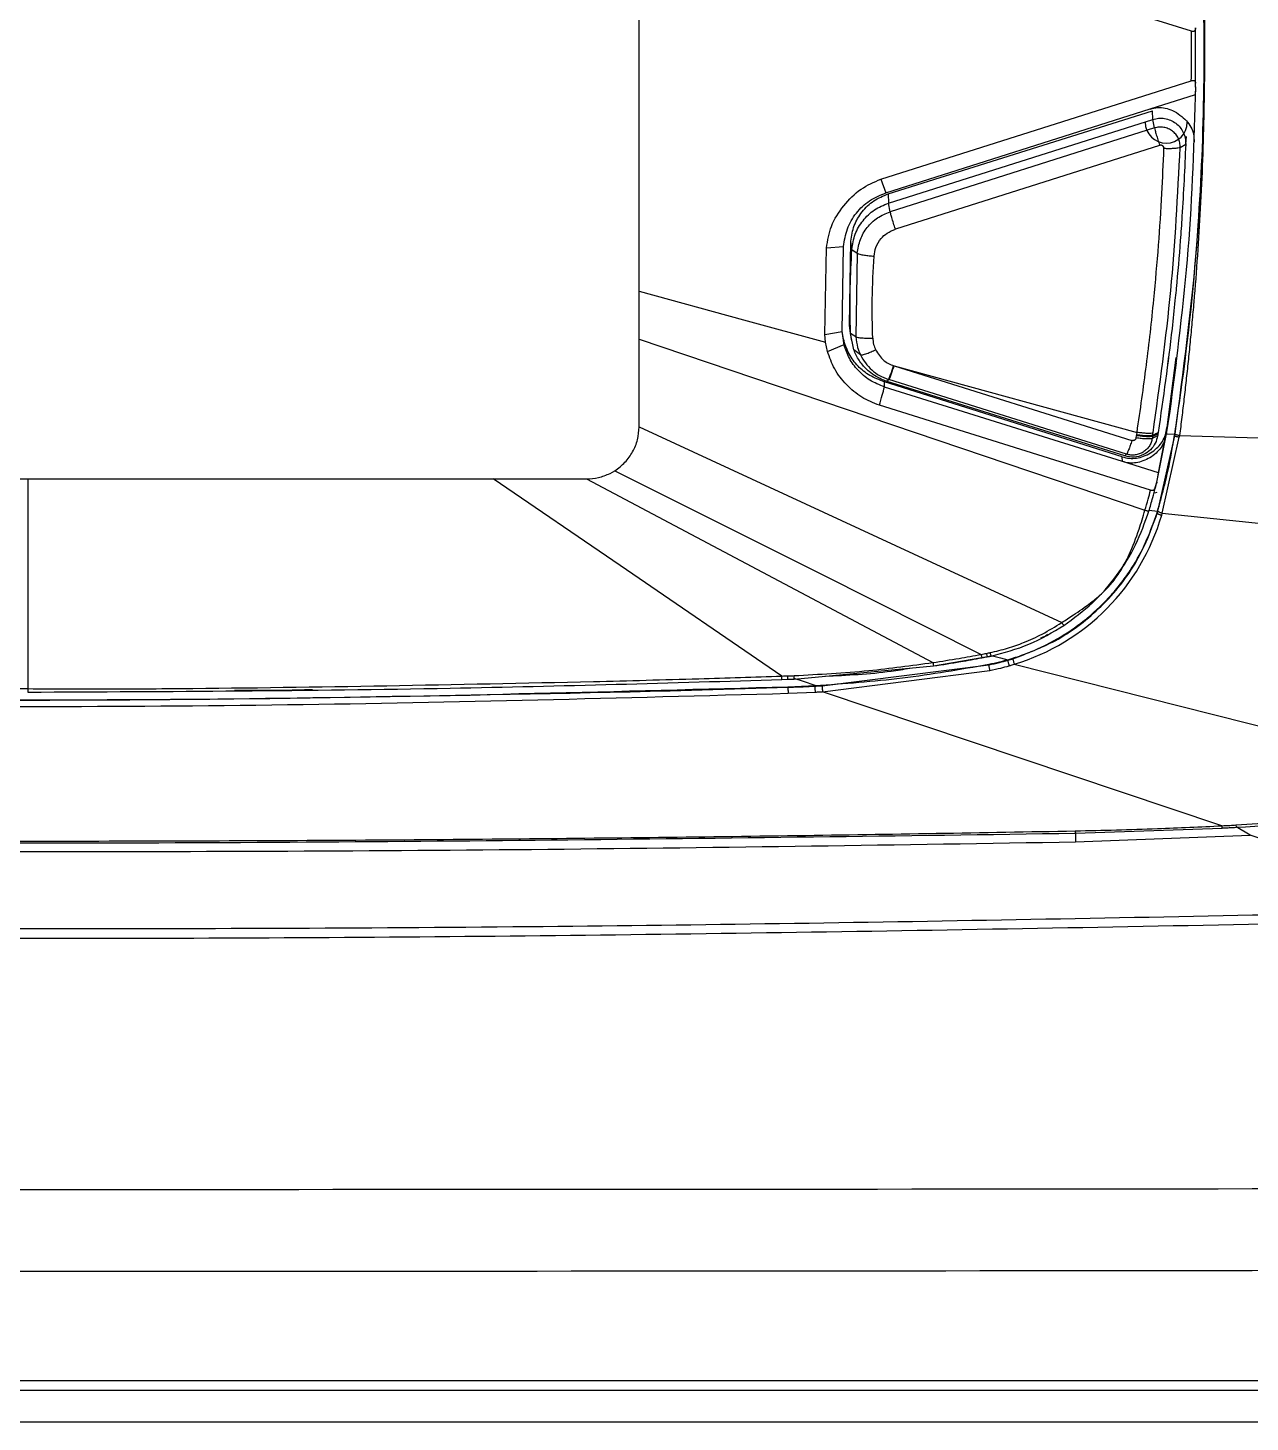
# Model space of a CAD drawing. Extents: x 409 to 498, y 628 to 778.
# Drawn here: x 453.391 to 456.29, y 644.981 to 648.287 of the extents above; entities that cross this region are included whole.
import ezdxf

# ---------------------------------------------------------------- set-up
doc = ezdxf.new("R2010")
doc.units = 0
doc.header["$MEASUREMENT"] = 0
doc.layers.add('1', color=4, linetype='Continuous')
doc.layers.add('GEOMETRY', color=4, linetype='Continuous', lineweight=25)

# ---------------------------------------------------------------- blocks, each defined once
blk = doc.blocks.new('2026_PULSE')
at = {"layer": 'GEOMETRY'}
for p, q in [((46.2638, 2.7022), (46.2638, 3.8255)), ((47.5734, 3.3183), (46.9122, 3.5256)), ((46.8369, 2.9676), (47.5733, 3.201)), ((47.5829, 3.1681), (47.5838, 3.1862)), ((47.5833, 3.1862), (47.583, 3.1956)), ((47.4757, 3.1341), (47.5829, 3.1681)), ((46.8488, 2.9352), (47.4757, 3.1341)), ((46.8544, 2.9328), (47.4811, 3.1299)), ((46.8551, 2.9108), (47.4818, 3.1095)), ((47.4818, 3.1095), (47.4811, 3.1299)), ((47.4857, 3.0891), (47.4818, 3.1095)), ((47.4857, 3.0891), (46.859, 2.8904)), ((47.498, 3.0478), (46.8714, 2.8492)), ((47.5468, 3.0431), (47.5599, 3.0509)), ((47.5599, 3.0509), (47.5622, 3.0689)), ((46.8369, 2.9676), (46.8488, 2.9353)), ((46.8544, 2.9328), (46.8551, 2.9108)), ((46.859, 2.8904), (46.8551, 2.9108)), ((46.7625, 2.6213), (46.7658, 2.8209)), ((46.7683, 2.8009), (46.7658, 2.8209)), ((46.7044, 2.5995), (46.7078, 2.8048)), ((46.7078, 2.8048), (46.7483, 2.8079)), ((46.745, 2.6067), (46.7483, 2.8079)), ((46.7683, 2.8009), (46.7811, 2.792)), ((46.7811, 2.792), (46.7779, 2.594)), ((46.2638, 2.588), (46.2638, 2.7022)), ((46.765, 2.6017), (46.7625, 2.6213)), ((46.2638, 2.3806), (46.2638, 2.588)), ((46.2638, 2.588), (47.4634, 2.1826)), ((46.7044, 2.5995), (46.745, 2.6067)), ((46.7059, 2.5813), (46.7044, 2.5995)), ((46.7104, 2.5592), (46.7059, 2.5813)), ((46.7496, 2.5753), (46.745, 2.6067)), ((46.745, 2.6067), (46.745, 2.6067)), ((46.748, 2.5886), (46.7454, 2.6061)), ((46.7639, 2.6062), (46.7664, 2.5865)), ((46.7779, 2.594), (46.765, 2.6017)), ((46.7726, 2.5632), (46.765, 2.6017)), ((46.7103, 2.5592), (46.7496, 2.5753)), ((46.7886, 2.5509), (46.7726, 2.5632)), ((47.5175, 2.5292), (47.5198, 2.5471)), ((46.8673, 2.525), (46.8682, 2.5247)), ((46.8683, 2.5247), (47.4445, 2.3672)), ((46.8683, 2.5247), (47.4322, 2.3479)), ((47.5364, 2.545), (47.5155, 2.3785)), ((46.8455, 2.4748), (46.8456, 2.487)), ((47.4093, 2.3093), (46.8456, 2.487)), ((46.8519, 2.4881), (46.8559, 2.4923)), ((47.4159, 2.3114), (46.8519, 2.4881)), ((47.4199, 2.3155), (46.8559, 2.4923)), ((47.4099, 2.298), (46.8455, 2.4748)), ((47.4766, 2.23), (46.8337, 2.4314)), ((47.5147, 2.3636), (47.5228, 2.4175)), ((46.2638, 2.3806), (47.2658, 1.9161)), ((47.4425, 2.3542), (47.4433, 2.3594)), ((47.4433, 2.3594), (47.4437, 2.3621)), ((47.4437, 2.3622), (47.4445, 2.3672)), ((47.4934, 2.3589), (47.4804, 2.3526)), ((47.4812, 2.3577), (47.4804, 2.3526)), ((47.4812, 2.3577), (47.4942, 2.3636)), ((47.4817, 2.3607), (47.4812, 2.3578)), ((47.4918, 2.2489), (47.5147, 2.3636)), ((47.494, 2.1803), (47.534, 2.3592)), ((47.4945, 2.3659), (47.4942, 2.3636)), ((47.4947, 2.3672), (47.4945, 2.3659)), ((47.4957, 2.2711), (47.5132, 2.3614)), ((47.5045, 2.176), (47.5448, 2.3562)), ((47.5155, 2.3785), (47.5139, 2.3662)), ((47.5147, 2.3737), (47.5155, 2.3785)), ((47.5147, 2.3636), (47.5341, 2.363)), ((47.5337, 2.3606), (47.534, 2.3593)), ((47.5453, 2.3597), (47.7888, 2.3525)), ((47.4159, 2.3114), (47.4199, 2.3155)), ((47.4099, 2.298), (47.4093, 2.3093)), ((47.4957, 2.2711), (47.4099, 2.298)), ((43.71, 2.2568), (44.8138, 2.2568)), ((44.8138, 2.2568), (45.9176, 2.2568)), ((44.8138, 2.2568), (44.8138, 1.7595)), ((45.9176, 2.2568), (46.1388, 2.2568)), ((46.1388, 2.2568), (46.9604, 1.8214)), ((46.1945, 2.2698), (46.2062, 2.2764)), ((47.4862, 2.2307), (47.4912, 2.249)), ((47.4883, 2.2375), (47.4915, 2.249)), ((47.4913, 2.2246), (47.4858, 2.2231)), ((47.4862, 2.2292), (47.4865, 2.2306)), ((47.4731, 2.1824), (47.4933, 2.1803)), ((47.4922, 2.1767), (47.4933, 2.1804)), ((47.4922, 2.1767), (47.4925, 2.1753)), ((47.5045, 2.176), (48.2018, 2.102)), ((46.9617, 1.8137), (47.0765, 1.8331)), ((47.0765, 1.8331), (47.0891, 1.8355)), ((47.0891, 1.8355), (47.098, 1.8373)), ((47.1378, 1.8281), (47.1379, 1.8267)), ((46.6316, 1.7823), (46.9619, 1.8133)), ((46.6978, 1.7665), (47.0933, 1.8161)), ((46.6985, 1.7523), (47.0956, 1.8028)), ((47.0933, 1.8161), (47.0932, 1.8175)), ((47.1534, 1.8173), (48.3979, 1.504)), ((46.3372, 1.7542), (46.6164, 1.7628)), ((46.6023, 1.7816), (46.6158, 1.7821)), ((46.6024, 1.7812), (46.6158, 1.7817)), ((46.6158, 1.7829), (46.6158, 1.7817)), ((46.6158, 1.7821), (46.6315, 1.7827)), ((46.6158, 1.7817), (46.6316, 1.7823)), ((46.6164, 1.764), (46.6811, 1.7669)), ((46.6164, 1.7641), (46.6164, 1.7628)), ((46.6811, 1.7656), (46.6811, 1.7669)), ((46.6169, 1.7485), (46.6818, 1.7513)), ((47.6459, 1.4344), (46.6985, 1.7523)), ((47.2982, 1.4167), (47.6464, 1.4289)), ((47.6463, 1.4292), (47.6795, 1.431)), ((47.7127, 1.412), (47.6796, 1.432)), ((47.2982, 1.418), (47.2986, 1.3962)), ((47.2986, 1.3962), (47.7127, 1.412)), ((48.2444, 1.2336), (47.7127, 1.412)), ((86.562, 0.0202), (2.898, 0.0202))]:
    blk.add_line(p, q, dxfattribs=at)
at = {"layer": 'GEOMETRY', "flags": 128}
for points in [[(46.2638, 2.7022), (46.5114, 2.6345), (46.7059, 2.5813)], [(46.7485, 2.5839), (46.7482, 2.5865), (46.748, 2.5886)], [(47.5374, 2.5324), (47.5266, 2.4519), (47.5139, 2.3662)], [(47.5448, 2.3562), (47.5451, 2.3582), (47.5453, 2.3597)], [(46.602, 1.7894), (46.2188, 2.0512), (45.9176, 2.2568)], [(46.2062, 2.2764), (46.6926, 2.0324), (47.0748, 1.8408)], [(47.4918, 2.2489), (47.4915, 2.2473), (47.4915, 2.2471), (47.4915, 2.2471), (47.4915, 2.2471), (47.4915, 2.2471), (47.4915, 2.2471), (47.4915, 2.2471), (47.4915, 2.2471), (47.4915, 2.2471), (47.4915, 2.2471), (47.4915, 2.2471), (47.4915, 2.2471), (47.4915, 2.2471), (47.4915, 2.2471), (47.4915, 2.2471), (47.4915, 2.2471), (47.4915, 2.2471), (47.4915, 2.2471), (47.4915, 2.2472), (47.4915, 2.2472), (47.4918, 2.2488), (47.4932, 2.2568), (47.4957, 2.2711)], [(47.0987, 1.838), (47.1204, 1.8325), (47.1378, 1.8281)], [(46.6811, 1.7669), (46.6534, 1.7762), (46.6316, 1.7835)]]:
    blk.add_lwpolyline(points, dxfattribs=at)
at = {"layer": 'GEOMETRY'}
for centre, radius, start, end in [((47.5138, 3.1031), 0.05, 180.4509, 359.5491), ((47.0026, 2.3161), 0.521, 286.8243, 343.8241)]:
    blk.add_arc(centre, radius, start, end, dxfattribs=at)
for points, knots in [([(47.5341, 2.363), (47.539, 2.3958), (47.5636, 2.5602), (47.5915, 2.8342), (47.6063, 3.1851), (47.6015, 3.5138), (47.5796, 3.8432), (47.5494, 4.0621), (47.5342, 4.1715)], [0, 0, 0, 0, 0.054879, 0.274509, 0.454772, 0.635035, 0.817517, 1, 1, 1, 1]), ([(47.5456, 4.1691), (47.5519, 4.1235), (47.5692, 3.9998), (47.5883, 3.7909), (47.6006, 3.5568), (47.6051, 3.3343), (47.604, 3.1193), (47.5959, 2.9011), (47.5843, 2.734), (47.5749, 2.6286), (47.5704, 2.5816), (47.5657, 2.5356), (47.5609, 2.4905), (47.5559, 2.4464), (47.5508, 2.4029), (47.5472, 2.3742), (47.5453, 2.3597)], [0, 0, 0, 0, 0.076014, 0.206528, 0.346511, 0.463479, 0.574264, 0.701983, 0.824547, 0.851025, 0.877046, 0.902575, 0.927576, 0.952015, 0.975856, 1, 1, 1, 1]), ([(47.5733, 3.201), (47.5734, 3.2229), (47.5737, 3.262), (47.5735, 3.3011), (47.5734, 3.3183)], [0, 0, 0, 0, 0.560078, 1, 1, 1, 1]), ([(47.5831, 3.3264), (47.583, 3.3248), (47.5829, 3.3226), (47.5818, 3.3201), (47.5807, 3.3188), (47.5793, 3.318), (47.5775, 3.3176), (47.5755, 3.3177), (47.5741, 3.3181), (47.5734, 3.3183)], [0, 0, 0, 0, 0.32317, 0.450878, 0.56163, 0.662701, 0.763482, 0.873441, 1, 1, 1, 1]), ([(47.583, 3.1956), (47.5832, 3.22), (47.5836, 3.2636), (47.5833, 3.3072), (47.5831, 3.3264)], [0, 0, 0, 0, 0.5599992, 1, 1, 1, 1]), ([(47.5733, 3.201), (47.574, 3.2012), (47.5754, 3.2016), (47.5774, 3.2019), (47.5792, 3.2017), (47.5806, 3.2012), (47.5817, 3.2003), (47.5828, 3.1985), (47.5829, 3.1968), (47.583, 3.1956)], [0, 0, 0, 0, 0.1265958, 0.2365654, 0.3373357, 0.4383829, 0.5491124, 0.6768075, 1, 1, 1, 1]), ([(47.4757, 3.134), (47.4816, 3.1355), (47.4933, 3.1384), (47.5118, 3.1369), (47.5298, 3.1307), (47.5467, 3.1202), (47.5617, 3.1071), (47.5728, 3.0915), (47.5794, 3.0741), (47.5797, 3.0619), (47.5799, 3.0558)], [0, 0, 0, 0, 0.120811, 0.238737, 0.361776, 0.497023, 0.633268, 0.75739, 0.87686, 1, 1, 1, 1]), ([(47.4818, 3.1095), (47.4864, 3.1106), (47.4957, 3.1129), (47.5101, 3.112), (47.524, 3.108), (47.5366, 3.1008), (47.547, 3.0908), (47.5547, 3.0786), (47.5595, 3.0651), (47.5598, 3.0556), (47.5599, 3.0509)], [0, 0, 0, 0, 0.12342, 0.248772, 0.374278, 0.49979, 0.625254, 0.750815, 0.87631, 1, 1, 1, 1]), ([(47.5468, 3.0431), (47.5466, 3.0468), (47.5464, 3.0542), (47.5426, 3.0648), (47.5367, 3.0743), (47.5286, 3.0822), (47.5188, 3.0878), (47.508, 3.091), (47.4967, 3.0917), (47.4894, 3.0899), (47.4857, 3.0891)], [0, 0, 0, 0, 0.1251726, 0.2500246, 0.3746775, 0.4997311, 0.6252656, 0.750309, 0.8747949, 1, 1, 1, 1]), ([(47.4857, 3.0891), (47.4862, 3.0872), (47.4871, 3.0835), (47.4901, 3.0733), (47.4938, 3.0611), (47.4965, 3.0525), (47.4979, 3.0483)], [0, 0, 0, 0, 0.242389, 0.49942, 0.756766, 1, 1, 1, 1]), ([(47.4825, 2.3658), (47.4981, 2.4783), (47.5295, 2.7031), (47.541, 2.9297), (47.5468, 3.0431)], [0, 0, 0, 0, 0.499999, 1, 1, 1, 1]), ([(47.5599, 3.0509), (47.5574, 2.9937), (47.554, 2.9174), (47.5458, 2.8031), (47.5409, 2.7449), (47.5363, 2.6975), (47.5332, 2.6661), (47.5214, 2.5534), (47.5065, 2.4493), (47.4947, 2.3672)], [0, 0, 0, 0, 0.250008, 0.333579, 0.500021, 0.505134, 0.541164, 0.637719, 1, 1, 1, 1]), ([(47.5089, 3.0401), (47.5087, 3.0413), (47.5085, 3.0438), (47.5062, 3.0469), (47.5028, 3.0487), (47.4998, 3.0488), (47.4982, 3.0484), (47.4979, 3.0483)], [0, 0, 0, 0, 0.230476, 0.471483, 0.689086, 0.930616, 1, 1, 1, 1]), ([(47.4979, 3.0483), (47.4979, 3.0482), (47.498, 3.048), (47.498, 3.0479), (47.498, 3.0478)], [0, 0, 0, 0, 0.56067, 1, 1, 1, 1]), ([(47.4985, 3.0479), (47.4984, 3.0479), (47.4983, 3.0479), (47.4981, 3.0478), (47.498, 3.0478)], [0, 0, 0, 0, 0.562859, 1, 1, 1, 1]), ([(47.5083, 3.0401), (47.5082, 3.0414), (47.5078, 3.044), (47.5051, 3.0468), (47.5018, 3.0483), (47.4996, 3.0481), (47.4985, 3.0479)], [0, 0, 0, 0, 0.272959, 0.548881, 0.769308, 1, 1, 1, 1]), ([(47.5468, 3.0431), (47.5452, 3.0425), (47.5421, 3.0413), (47.5319, 3.0402), (47.5203, 3.0398), (47.5126, 3.04), (47.5089, 3.0401)], [0, 0, 0, 0, 0.27274, 0.561213, 0.786548, 1, 1, 1, 1]), ([(47.4445, 2.3672), (47.4522, 2.4204), (47.4675, 2.5251), (47.4839, 2.6733), (47.4958, 2.8091), (47.5037, 2.9284), (47.5069, 3.0047), (47.5083, 3.0401)], [0, 0, 0, 0, 0.238279, 0.469602, 0.661093, 0.842947, 1, 1, 1, 1]), ([(47.5089, 3.0401), (47.5088, 3.0401), (47.5086, 3.0401), (47.5084, 3.0401), (47.5083, 3.0401)], [0, 0, 0, 0, 0.56056, 1, 1, 1, 1]), ([(46.7078, 2.8048), (46.7107, 2.8222), (46.7167, 2.8584), (46.7478, 2.9054), (46.7866, 2.9462), (46.8206, 2.9607), (46.8369, 2.9676)], [0, 0, 0, 0, 0.2400023, 0.5007883, 0.7601209, 1, 1, 1, 1]), ([(46.7483, 2.8079), (46.7505, 2.8221), (46.7549, 2.8506), (46.7773, 2.8883), (46.8088, 2.9187), (46.8355, 2.9297), (46.8488, 2.9352)], [0, 0, 0, 0, 0.250751, 0.501718, 0.752023, 1, 1, 1, 1]), ([(46.7658, 2.8209), (46.7677, 2.8334), (46.7716, 2.8583), (46.7913, 2.8913), (46.819, 2.9182), (46.8426, 2.9279), (46.8544, 2.9328)], [0, 0, 0, 0, 0.249819, 0.499576, 0.749298, 1, 1, 1, 1]), ([(46.7683, 2.8009), (46.7702, 2.8132), (46.774, 2.8378), (46.7933, 2.8701), (46.8205, 2.8966), (46.8436, 2.9061), (46.8551, 2.9108)], [0, 0, 0, 0, 0.249176, 0.499918, 0.750666, 1, 1, 1, 1]), ([(46.7811, 2.792), (46.7829, 2.803), (46.7863, 2.825), (46.8035, 2.8541), (46.8279, 2.8776), (46.8487, 2.8861), (46.859, 2.8904)], [0, 0, 0, 0, 0.25078, 0.500078, 0.749307, 1, 1, 1, 1]), ([(46.8714, 2.8492), (46.8699, 2.8539), (46.8668, 2.8637), (46.8629, 2.8763), (46.8603, 2.8856), (46.8594, 2.8889), (46.859, 2.8904)], [0, 0, 0, 0, 0.272774, 0.561782, 0.787221, 1, 1, 1, 1]), ([(46.8207, 2.7851), (46.8218, 2.7921), (46.8242, 2.8072), (46.8357, 2.8261), (46.8519, 2.8411), (46.8646, 2.8464), (46.8714, 2.8492)], [0, 0, 0, 0, 0.245846, 0.529993, 0.7486, 1, 1, 1, 1]), ([(46.765, 2.6017), (46.7642, 2.6381), (46.7629, 2.7046), (46.7666, 2.771), (46.7683, 2.8009)], [0, 0, 0, 0, 0.548568, 1, 1, 1, 1]), ([(46.7811, 2.792), (46.7828, 2.7913), (46.7861, 2.7897), (46.7968, 2.7876), (46.8089, 2.786), (46.8169, 2.7854), (46.8207, 2.7851)], [0, 0, 0, 0, 0.2726714, 0.5618111, 0.7873278, 1, 1, 1, 1]), ([(46.8175, 2.591), (46.8168, 2.6217), (46.8154, 2.6864), (46.8189, 2.7511), (46.8207, 2.7851)], [0, 0, 0, 0, 0.475047, 1, 1, 1, 1]), ([(46.8456, 2.4871), (46.8336, 2.4916), (46.8104, 2.5003), (46.7816, 2.5234), (46.7596, 2.5531), (46.752, 2.5765), (46.748, 2.5886)], [0, 0, 0, 0, 0.258669, 0.500001, 0.741333, 1, 1, 1, 1]), ([(46.7496, 2.5753), (46.7494, 2.5765), (46.7491, 2.5794), (46.7487, 2.5822), (46.7485, 2.5839)], [0, 0, 0, 0, 0.405031, 1, 1, 1, 1]), ([(46.7779, 2.594), (46.7793, 2.5935), (46.7821, 2.5923), (46.7917, 2.5912), (46.804, 2.5907), (46.8131, 2.5909), (46.8175, 2.591)], [0, 0, 0, 0, 0.242564, 0.50001, 0.75745, 1, 1, 1, 1]), ([(46.7779, 2.594), (46.7787, 2.5854), (46.7801, 2.5705), (46.7861, 2.5568), (46.7886, 2.5509)], [0, 0, 0, 0, 0.5741126, 1, 1, 1, 1]), ([(46.8175, 2.591), (46.818, 2.5858), (46.8188, 2.5761), (46.8227, 2.5672), (46.8245, 2.5631)], [0, 0, 0, 0, 0.5368954, 1, 1, 1, 1]), ([(46.8337, 2.4314), (46.8192, 2.4371), (46.7901, 2.4487), (46.7545, 2.4797), (46.7255, 2.5162), (46.7153, 2.5451), (46.7104, 2.5592)], [0, 0, 0, 0, 0.250075, 0.504439, 0.757009, 1, 1, 1, 1]), ([(46.8456, 2.4749), (46.8336, 2.4797), (46.8102, 2.4891), (46.7821, 2.5135), (46.7607, 2.5423), (46.7533, 2.5643), (46.7496, 2.5753)], [0, 0, 0, 0, 0.265452, 0.517595, 0.760286, 1, 1, 1, 1]), ([(46.8519, 2.4881), (46.8515, 2.4883), (46.8425, 2.4911), (46.8274, 2.498), (46.8129, 2.5082), (46.8059, 2.5142), (46.8042, 2.5159), (46.8037, 2.5163), (46.8036, 2.5164), (46.7967, 2.5229), (46.7842, 2.5375), (46.7764, 2.5546), (46.7726, 2.5632)], [0, 0, 0, 0, 0.01332, 0.249647, 0.434004, 0.481738, 0.494248, 0.497658, 0.498652, 0.499172, 0.749083, 1, 1, 1, 1]), ([(46.7886, 2.5509), (46.7901, 2.5509), (46.7931, 2.5508), (46.8028, 2.5539), (46.8138, 2.5582), (46.821, 2.5615), (46.8245, 2.5631)], [0, 0, 0, 0, 0.27265, 0.561816, 0.787349, 1, 1, 1, 1]), ([(46.7886, 2.5509), (46.7922, 2.5444), (46.7994, 2.5312), (46.8149, 2.5147), (46.8332, 2.5011), (46.8474, 2.4955), (46.8544, 2.4927)], [0, 0, 0, 0, 0.247789, 0.498232, 0.74921, 1, 1, 1, 1]), ([(46.8245, 2.5631), (46.8302, 2.5538), (46.8407, 2.5367), (46.859, 2.5287), (46.8673, 2.525)], [0, 0, 0, 0, 0.545484, 1, 1, 1, 1]), ([(46.8545, 2.4927), (46.855, 2.4935), (46.8562, 2.4952), (46.8597, 2.5037), (46.8636, 2.5141), (46.8661, 2.5215), (46.8673, 2.525)], [0, 0, 0, 0, 0.272791, 0.561773, 0.787199, 1, 1, 1, 1]), ([(46.8559, 2.4923), (46.8565, 2.4931), (46.8576, 2.4948), (46.861, 2.5033), (46.8647, 2.5138), (46.8671, 2.5212), (46.8683, 2.5247)], [0, 0, 0, 0, 0.27281, 0.561801, 0.787221, 1, 1, 1, 1]), ([(46.8545, 2.4927), (46.8547, 2.4926), (46.8552, 2.4925), (46.8557, 2.4923), (46.8559, 2.4923)], [0, 0, 0, 0, 0.5599839, 1, 1, 1, 1]), ([(46.8337, 2.4314), (46.8359, 2.4395), (46.8399, 2.454), (46.8438, 2.4685), (46.8456, 2.4749)], [0, 0, 0, 0, 0.559997, 1, 1, 1, 1]), ([(46.2062, 2.2764), (46.2145, 2.2826), (46.2312, 2.2951), (46.2492, 2.3207), (46.2615, 2.3496), (46.263, 2.3702), (46.2638, 2.3806)], [0, 0, 0, 0, 0.250407, 0.499622, 0.748892, 1, 1, 1, 1]), ([(47.4093, 2.3093), (47.4149, 2.3078), (47.426, 2.305), (47.4434, 2.3056), (47.4605, 2.31), (47.4767, 2.3181), (47.4912, 2.3288), (47.5028, 2.3419), (47.5111, 2.357), (47.5135, 2.3681), (47.5147, 2.3737)], [0, 0, 0, 0, 0.124672, 0.245491, 0.368838, 0.500728, 0.632318, 0.755346, 0.87579, 1, 1, 1, 1]), ([(47.5132, 2.3614), (47.512, 2.3559), (47.5096, 2.345), (47.5013, 2.3301), (47.4896, 2.3172), (47.4751, 2.3068), (47.4591, 2.299), (47.4426, 2.2947), (47.4259, 2.294), (47.4152, 2.2967), (47.4099, 2.298)], [0, 0, 0, 0, 0.125058, 0.246648, 0.371445, 0.505645, 0.63758, 0.760092, 0.878838, 1, 1, 1, 1]), ([(47.4934, 2.3589), (47.4919, 2.353), (47.4888, 2.3407), (47.4769, 2.325), (47.4596, 2.3129), (47.4379, 2.307), (47.4231, 2.3099), (47.4159, 2.3114)], [0, 0, 0, 0, 0.178, 0.368525, 0.563569, 0.78959, 1, 1, 1, 1]), ([(47.4804, 2.3526), (47.4797, 2.3494), (47.4783, 2.3429), (47.4735, 2.3339), (47.467, 2.3262), (47.459, 2.32), (47.4498, 2.3157), (47.44, 2.3133), (47.4297, 2.3131), (47.4232, 2.3147), (47.4199, 2.3155)], [0, 0, 0, 0, 0.125204, 0.249841, 0.374611, 0.499647, 0.624734, 0.749671, 0.87456, 1, 1, 1, 1]), ([(47.4322, 2.3479), (47.4309, 2.344), (47.4282, 2.3357), (47.4245, 2.3253), (47.4214, 2.3177), (47.4204, 2.3162), (47.4199, 2.3155)], [0, 0, 0, 0, 0.236343, 0.49119, 0.750833, 1, 1, 1, 1]), ([(47.4425, 2.3542), (47.4423, 2.3536), (47.4421, 2.3525), (47.4412, 2.351), (47.4401, 2.3497), (47.4388, 2.3487), (47.4373, 2.348), (47.4356, 2.3476), (47.4339, 2.3475), (47.4328, 2.3478), (47.4322, 2.3479)], [0, 0, 0, 0, 0.128327, 0.255006, 0.378917, 0.50076, 0.625313, 0.746325, 0.873901, 1, 1, 1, 1]), ([(47.4804, 2.3526), (47.4791, 2.3523), (47.4763, 2.3515), (47.4669, 2.3515), (47.4552, 2.3524), (47.4466, 2.3536), (47.4425, 2.3542)], [0, 0, 0, 0, 0.249829, 0.509446, 0.763932, 1, 1, 1, 1]), ([(47.4813, 2.358), (47.4797, 2.3576), (47.4766, 2.3568), (47.4663, 2.3569), (47.4547, 2.3579), (47.447, 2.3589), (47.4433, 2.3594)], [0, 0, 0, 0, 0.2729904, 0.5617311, 0.7870102, 1, 1, 1, 1]), ([(47.4437, 2.3621), (47.4485, 2.3615), (47.4584, 2.3602), (47.4702, 2.3595), (47.4783, 2.3597), (47.4806, 2.3604), (47.4817, 2.3607)], [0, 0, 0, 0, 0.27299, 0.56173, 0.78701, 1, 1, 1, 1]), ([(47.4825, 2.3658), (47.4809, 2.3654), (47.4778, 2.3646), (47.4675, 2.3647), (47.4559, 2.3657), (47.4482, 2.3667), (47.4445, 2.3672)], [0, 0, 0, 0, 0.272989, 0.56173, 0.78701, 1, 1, 1, 1]), ([(47.4817, 2.3607), (47.4841, 2.3619), (47.4884, 2.3639), (47.4928, 2.3662), (47.4947, 2.3672)], [0, 0, 0, 0, 0.559999, 1, 1, 1, 1]), ([(47.4817, 2.3608), (47.4818, 2.3617), (47.4821, 2.3634), (47.4824, 2.3651), (47.4825, 2.3658)], [0, 0, 0, 0, 0.560001, 1, 1, 1, 1]), ([(47.4933, 2.1805), (47.4979, 2.1966), (47.507, 2.2287), (47.5212, 2.2886), (47.5289, 2.3328), (47.5337, 2.3606)], [0, 0, 0, 0, 0.270988, 0.541975, 1, 1, 1, 1]), ([(47.4942, 2.3636), (47.494, 2.3627), (47.4938, 2.3612), (47.4935, 2.3596), (47.4934, 2.3589)], [0, 0, 0, 0, 0.56, 1, 1, 1, 1]), ([(47.5139, 2.3662), (47.5138, 2.3653), (47.5136, 2.3637), (47.5133, 2.3621), (47.5132, 2.3614)], [0, 0, 0, 0, 0.56, 1, 1, 1, 1]), ([(47.5139, 2.3662), (47.5141, 2.3655), (47.5143, 2.3646), (47.5145, 2.364), (47.5146, 2.3638)], [0, 0, 0, 0, 0.7353037, 1, 1, 1, 1]), ([(47.5146, 2.3638), (47.5146, 2.3638), (47.5146, 2.3637), (47.5147, 2.3636), (47.5147, 2.3636)], [0, 0, 0, 0, 0.560667, 1, 1, 1, 1]), ([(47.5341, 2.363), (47.534, 2.3626), (47.5339, 2.3618), (47.5338, 2.361), (47.5337, 2.3606)], [0, 0, 0, 0, 0.56, 1, 1, 1, 1]), ([(47.534, 2.3592), (47.5341, 2.3599), (47.5343, 2.361), (47.5345, 2.3622), (47.5346, 2.3627)], [0, 0, 0, 0, 0.56, 1, 1, 1, 1]), ([(47.534, 2.3592), (47.5342, 2.359), (47.5345, 2.3587), (47.5359, 2.3581), (47.5373, 2.3577), (47.539, 2.3573), (47.5415, 2.3567), (47.5435, 2.3564), (47.5448, 2.3562)], [0, 0, 0, 0, 0.238571, 0.367752, 0.499918, 0.632095, 0.761312, 1, 1, 1, 1]), ([(47.5454, 2.3597), (47.5444, 2.3599), (47.5424, 2.3602), (47.5396, 2.3608), (47.5369, 2.3615), (47.535, 2.3622), (47.5347, 2.3625), (47.5346, 2.3627)], [0, 0, 0, 0, 0.1760652, 0.3666584, 0.5638194, 0.7910423, 1, 1, 1, 1]), ([(46.1388, 2.2568), (46.1484, 2.2574), (46.1678, 2.2584), (46.1855, 2.266), (46.1945, 2.2698)], [0, 0, 0, 0, 0.497812, 1, 1, 1, 1]), ([(47.4634, 2.1826), (47.4659, 2.1914), (47.4705, 2.2071), (47.4747, 2.223), (47.4766, 2.23)], [0, 0, 0, 0, 0.559992, 1, 1, 1, 1]), ([(47.4727, 2.1807), (47.4758, 2.1913), (47.4812, 2.2101), (47.4861, 2.2291), (47.4883, 2.2375)], [0, 0, 0, 0, 0.559999, 1, 1, 1, 1]), ([(47.4883, 2.2375), (47.4877, 2.2361), (47.4866, 2.2331), (47.484, 2.2302), (47.4818, 2.229), (47.4805, 2.2291), (47.4787, 2.2294), (47.4773, 2.2298), (47.4766, 2.23)], [0, 0, 0, 0, 0.3168833, 0.653306, 0.6720912, 0.7705321, 0.8731164, 1, 1, 1, 1]), ([(47.2658, 1.9161), (47.275, 1.9222), (47.2983, 1.9372), (47.3316, 1.9602), (47.3624, 1.9856), (47.3861, 2.0105), (47.4072, 2.0405), (47.4293, 2.0828), (47.4482, 2.1318), (47.4589, 2.1675), (47.4634, 2.1826)], [0, 0, 0, 0, 0.096356, 0.241432, 0.352651, 0.444114, 0.541341, 0.672856, 0.861717, 1, 1, 1, 1]), ([(47.4634, 2.1826), (47.4645, 2.1822), (47.4669, 2.1815), (47.47, 2.1808), (47.4722, 2.1805), (47.4725, 2.1806), (47.4727, 2.1807)], [0, 0, 0, 0, 0.240754, 0.499997, 0.75924, 1, 1, 1, 1]), ([(47.1378, 1.8281), (47.1441, 1.83), (47.1629, 1.8355), (47.1935, 1.8469), (47.2412, 1.8686), (47.2862, 1.8956), (47.338, 1.9353), (47.3757, 1.9717), (47.4088, 2.0119), (47.4377, 2.053), (47.4683, 2.1071), (47.4842, 2.1534), (47.4922, 2.1767)], [0, 0, 0, 0, 0.037654, 0.113001, 0.18835, 0.339368, 0.414716, 0.565736, 0.641084, 0.716432, 0.856779, 1, 1, 1, 1]), ([(47.15, 1.8303), (47.1841, 1.8432), (47.2584, 1.8713), (47.3588, 1.9475), (47.4449, 2.0503), (47.4768, 2.1341), (47.4925, 2.1753)], [0, 0, 0, 0, 0.2151642, 0.468637, 0.7384552, 1, 1, 1, 1]), ([(47.2712, 1.9094), (47.2944, 1.9265), (47.3409, 1.9608), (47.3977, 2.0263), (47.444, 2.0995), (47.4631, 2.1536), (47.4727, 2.1807)], [0, 0, 0, 0, 0.24998, 0.499983, 0.749945, 1, 1, 1, 1]), ([(47.4925, 2.1753), (47.4928, 2.1763), (47.4933, 2.1779), (47.4938, 2.1796), (47.494, 2.1803)], [0, 0, 0, 0, 0.56, 1, 1, 1, 1]), ([(47.4925, 2.1753), (47.4927, 2.1751), (47.493, 2.1747), (47.4943, 2.174), (47.4957, 2.1734), (47.4974, 2.1727), (47.4998, 2.1719), (47.5018, 2.1713), (47.503, 2.1709)], [0, 0, 0, 0, 0.2386409, 0.3678399, 0.500009, 0.6321767, 0.7613719, 1, 1, 1, 1]), ([(47.494, 2.1803), (47.4941, 2.1802), (47.4943, 2.1798), (47.4958, 2.179), (47.4981, 2.178), (47.5011, 2.1769), (47.5034, 2.1763), (47.5045, 2.176)], [0, 0, 0, 0, 0.176082, 0.366683, 0.563844, 0.791063, 1, 1, 1, 1]), ([(47.503, 2.1709), (47.5033, 2.1719), (47.5038, 2.1735), (47.5043, 2.1752), (47.5045, 2.176)], [0, 0, 0, 0, 0.56, 1, 1, 1, 1]), ([(47.4119, 2.0535), (47.4143, 2.056), (47.4193, 2.0613), (47.4218, 2.0682), (47.4232, 2.0718)], [0, 0, 0, 0, 0.473122, 1, 1, 1, 1]), ([(47.0961, 1.845), (47.11, 1.8483), (47.137, 1.8547), (47.1784, 1.8694), (47.2217, 1.8888), (47.2506, 1.9068), (47.2658, 1.9161)], [0, 0, 0, 0, 0.230861, 0.448508, 0.711246, 1, 1, 1, 1]), ([(47.0982, 1.8369), (47.1287, 1.8449), (47.1899, 1.861), (47.2441, 1.8933), (47.2712, 1.9094)], [0, 0, 0, 0, 0.500004, 1, 1, 1, 1]), ([(47.2164, 1.8801), (47.219, 1.8809), (47.225, 1.8826), (47.2298, 1.8865), (47.2325, 1.8887)], [0, 0, 0, 0, 0.441449, 1, 1, 1, 1]), ([(47.2658, 1.9161), (47.2665, 1.915), (47.2681, 1.9128), (47.2699, 1.9105), (47.271, 1.9093), (47.2711, 1.9094), (47.2712, 1.9094)], [0, 0, 0, 0, 0.270761, 0.562005, 0.78888, 1, 1, 1, 1]), ([(46.6312, 1.7904), (46.6904, 1.7936), (46.8006, 1.7995), (46.9099, 1.8145), (46.9604, 1.8214)], [0, 0, 0, 0, 0.537262, 1, 1, 1, 1]), ([(46.9604, 1.8214), (46.9811, 1.8246), (47.0193, 1.8305), (47.0573, 1.8375), (47.0748, 1.8408)], [0, 0, 0, 0, 0.540405, 1, 1, 1, 1]), ([(46.9604, 1.8214), (46.9606, 1.8201), (46.9611, 1.8174), (46.9615, 1.8147), (46.9618, 1.8132), (46.9619, 1.8133), (46.9619, 1.8133)], [0, 0, 0, 0, 0.271058, 0.562127, 0.788822, 1, 1, 1, 1]), ([(46.9619, 1.8133), (46.9834, 1.8166), (47.0217, 1.8226), (47.0598, 1.8296), (47.0766, 1.8327)], [0, 0, 0, 0, 0.559998, 1, 1, 1, 1]), ([(47.0748, 1.8408), (47.0772, 1.8412), (47.0814, 1.842), (47.0856, 1.8428), (47.0875, 1.8432)], [0, 0, 0, 0, 0.5551926, 1, 1, 1, 1]), ([(47.0748, 1.8408), (47.0751, 1.8395), (47.0756, 1.8368), (47.0762, 1.8341), (47.0766, 1.8327), (47.0766, 1.8327), (47.0766, 1.8327)], [0, 0, 0, 0, 0.271035, 0.562132, 0.788845, 1, 1, 1, 1]), ([(47.0766, 1.8327), (47.079, 1.8332), (47.0832, 1.834), (47.0875, 1.8348), (47.0893, 1.8351)], [0, 0, 0, 0, 0.559997, 1, 1, 1, 1]), ([(47.0875, 1.8432), (47.0891, 1.8435), (47.092, 1.8441), (47.0949, 1.8447), (47.0961, 1.845)], [0, 0, 0, 0, 0.560033, 1, 1, 1, 1]), ([(47.0875, 1.8432), (47.0877, 1.8419), (47.0883, 1.8392), (47.0889, 1.8365), (47.0892, 1.8351), (47.0893, 1.8351), (47.0893, 1.8351)], [0, 0, 0, 0, 0.271062, 0.562195, 0.788902, 1, 1, 1, 1]), ([(47.0893, 1.8351), (47.091, 1.8355), (47.0939, 1.836), (47.0969, 1.8367), (47.0982, 1.8369)], [0, 0, 0, 0, 0.559999, 1, 1, 1, 1]), ([(47.0932, 1.8175), (47.1016, 1.8192), (47.1165, 1.8223), (47.1313, 1.8263), (47.1378, 1.8281)], [0, 0, 0, 0, 0.555394, 1, 1, 1, 1]), ([(47.0933, 1.8161), (47.1015, 1.8178), (47.1165, 1.8209), (47.1313, 1.8249), (47.1379, 1.8267)], [0, 0, 0, 0, 0.550131, 1, 1, 1, 1]), ([(47.0961, 1.845), (47.0964, 1.8437), (47.097, 1.841), (47.0977, 1.8383), (47.0981, 1.8369), (47.0981, 1.8369), (47.0982, 1.8369)], [0, 0, 0, 0, 0.2706677, 0.5616872, 0.7885578, 1, 1, 1, 1]), ([(47.1379, 1.8267), (47.1402, 1.8274), (47.1442, 1.8285), (47.1482, 1.8297), (47.15, 1.8303)], [0, 0, 0, 0, 0.555969, 1, 1, 1, 1]), ([(47.1379, 1.8267), (47.1379, 1.8264), (47.138, 1.8259), (47.1384, 1.8238), (47.1391, 1.8209), (47.1401, 1.8172), (47.1408, 1.8148), (47.1411, 1.8137)], [0, 0, 0, 0, 0.174148, 0.365357, 0.56445, 0.792964, 1, 1, 1, 1]), ([(47.15, 1.8303), (47.15, 1.83), (47.15, 1.8294), (47.1504, 1.8274), (47.1512, 1.8244), (47.1523, 1.8208), (47.153, 1.8185), (47.1534, 1.8173)], [0, 0, 0, 0, 0.174245, 0.365488, 0.564559, 0.793012, 1, 1, 1, 1]), ([(46.1551, 1.7764), (46.2386, 1.7785), (46.3875, 1.7824), (46.5365, 1.7873), (46.602, 1.7894)], [0, 0, 0, 0, 0.560005, 1, 1, 1, 1]), ([(46.602, 1.7894), (46.6046, 1.7895), (46.609, 1.7896), (46.6135, 1.7898), (46.6155, 1.7898)], [0, 0, 0, 0, 0.559995, 1, 1, 1, 1]), ([(46.6024, 1.7812), (46.6024, 1.7813), (46.6023, 1.7813), (46.6023, 1.7834), (46.6022, 1.7863), (46.6021, 1.7884), (46.602, 1.7894)], [0, 0, 0, 0, 0.271192, 0.56221, 0.788831, 1, 1, 1, 1]), ([(46.6155, 1.7898), (46.6184, 1.7899), (46.6237, 1.7901), (46.6289, 1.7903), (46.6312, 1.7904)], [0, 0, 0, 0, 0.55999, 1, 1, 1, 1]), ([(46.6155, 1.7898), (46.6155, 1.7885), (46.6156, 1.7858), (46.6157, 1.7831), (46.6158, 1.7816), (46.6158, 1.7817), (46.6158, 1.7817)], [0, 0, 0, 0, 0.27117, 0.562184, 0.788816, 1, 1, 1, 1]), ([(46.6316, 1.7823), (46.6315, 1.7823), (46.6315, 1.7823), (46.6314, 1.7844), (46.6313, 1.7873), (46.6312, 1.7894), (46.6312, 1.7904)], [0, 0, 0, 0, 0.271194, 0.562205, 0.788825, 1, 1, 1, 1]), ([(46.6811, 1.7669), (46.7502, 1.7718), (46.8885, 1.7816), (47.025, 1.8056), (47.0932, 1.8175)], [0, 0, 0, 0, 0.499906, 1, 1, 1, 1]), ([(46.7041, 1.7891), (46.7567, 1.7915), (46.8244, 1.7947), (46.8911, 1.8056), (46.9059, 1.808)], [0, 0, 0, 0, 0.778406, 1, 1, 1, 1]), ([(47.0956, 1.8028), (47.0954, 1.8038), (47.095, 1.8059), (47.0944, 1.8092), (47.0938, 1.8125), (47.0934, 1.8151), (47.0933, 1.8158), (47.0933, 1.8161)], [0, 0, 0, 0, 0.17698, 0.370157, 0.569692, 0.796488, 1, 1, 1, 1]), ([(47.0956, 1.8028), (47.1042, 1.8046), (47.1195, 1.8077), (47.1345, 1.8119), (47.1411, 1.8137)], [0, 0, 0, 0, 0.5599736, 1, 1, 1, 1]), ([(47.1411, 1.8137), (47.1434, 1.8144), (47.1475, 1.8155), (47.1516, 1.8168), (47.1534, 1.8173)], [0, 0, 0, 0, 0.559993, 1, 1, 1, 1]), ([(44.702, 1.7596), (44.7229, 1.7596), (44.7602, 1.7595), (44.7974, 1.7595), (44.8138, 1.7595)], [0, 0, 0, 0, 0.559999, 1, 1, 1, 1]), ([(44.8138, 1.7513), (45.1478, 1.7529), (45.7441, 1.7557), (46.3401, 1.7734), (46.6024, 1.7812)], [0, 0, 0, 0, 0.559998, 1, 1, 1, 1]), ([(44.8138, 1.7595), (44.8481, 1.7594), (44.8927, 1.7592), (45.0129, 1.7588), (45.4258, 1.761), (45.8283, 1.7695), (46.1551, 1.7764)], [0, 0, 0, 0, 0.076612, 0.099874, 0.268835, 1, 1, 1, 1]), ([(44.8138, 1.7595), (44.8138, 1.7582), (44.8138, 1.7555), (44.8138, 1.7527), (44.8138, 1.7513), (44.8138, 1.7513), (44.8138, 1.7513)], [0, 0, 0, 0, 0.27117, 0.562186, 0.788817, 1, 1, 1, 1]), ([(45.3041, 1.7559), (45.34, 1.7557), (45.4017, 1.7553), (45.4633, 1.757), (45.489, 1.7577)], [0, 0, 0, 0, 0.582654, 1, 1, 1, 1]), ([(46.6164, 1.7627), (46.6284, 1.7632), (46.65, 1.764), (46.6715, 1.7651), (46.6811, 1.7656)], [0, 0, 0, 0, 0.55485, 1, 1, 1, 1]), ([(46.6164, 1.7627), (46.6164, 1.7626), (46.6164, 1.7622), (46.6165, 1.7611), (46.6165, 1.7595), (46.6166, 1.7575), (46.6167, 1.7551), (46.6167, 1.7527), (46.6168, 1.7504), (46.6169, 1.7491), (46.6169, 1.7485)], [0, 0, 0, 0, 0.1131039, 0.2358097, 0.3658719, 0.4999543, 0.6340436, 0.7641257, 0.886861, 1, 1, 1, 1]), ([(46.6811, 1.7656), (46.6842, 1.7657), (46.6898, 1.766), (46.6953, 1.7664), (46.6978, 1.7665)], [0, 0, 0, 0, 0.559997, 1, 1, 1, 1]), ([(46.6818, 1.7513), (46.6817, 1.7523), (46.6816, 1.7544), (46.6814, 1.758), (46.6812, 1.7616), (46.6811, 1.7644), (46.6811, 1.7652), (46.6811, 1.7656)], [0, 0, 0, 0, 0.172838, 0.364563, 0.565117, 0.794512, 1, 1, 1, 1]), ([(46.6978, 1.7665), (46.6978, 1.7662), (46.6978, 1.7656), (46.6979, 1.7634), (46.698, 1.76), (46.6982, 1.756), (46.6984, 1.7534), (46.6985, 1.7523)], [0, 0, 0, 0, 0.172812, 0.364514, 0.565057, 0.794467, 1, 1, 1, 1]), ([(43.0108, 1.7485), (43.4163, 1.7375), (44.2224, 1.7158), (45.4249, 1.7162), (46.2212, 1.7378), (46.6169, 1.7485)], [0, 0, 0, 0, 0.337431, 0.670764, 1, 1, 1, 1]), ([(46.6818, 1.7513), (46.6849, 1.7515), (46.6905, 1.7518), (46.696, 1.7521), (46.6985, 1.7522)], [0, 0, 0, 0, 0.56, 1, 1, 1, 1]), ([(47.6792, 1.4362), (47.7475, 1.4405), (47.8967, 1.4498), (48.1339, 1.4713), (48.3023, 1.4921), (48.3903, 1.503)], [0, 0, 0, 0, 0.287544, 0.627756, 1, 1, 1, 1]), ([(47.6796, 1.4307), (47.7985, 1.4385), (48.0363, 1.4541), (48.2729, 1.4824), (48.3912, 1.4966)], [0, 0, 0, 0, 0.499986, 1, 1, 1, 1]), ([(42.3296, 1.4222), (42.5497, 1.4183), (43.0029, 1.4105), (43.7026, 1.4025), (44.439, 1.3979), (45.1887, 1.3979), (45.925, 1.4025), (46.6247, 1.4105), (47.0779, 1.4183), (47.2981, 1.4222)], [0, 0, 0, 0, 0.132922, 0.273676, 0.422494, 0.577505, 0.726322, 0.867077, 1, 1, 1, 1]), ([(47.2981, 1.4222), (47.363, 1.4237), (47.479, 1.4264), (47.5949, 1.4319), (47.6459, 1.4344)], [0, 0, 0, 0, 0.559866, 1, 1, 1, 1]), ([(47.2981, 1.4222), (47.2981, 1.4212), (47.2981, 1.4193), (47.2982, 1.4176), (47.2982, 1.4167), (47.2982, 1.4167), (47.2982, 1.4167)], [0, 0, 0, 0, 0.274339, 0.56121, 0.785439, 1, 1, 1, 1]), ([(47.6459, 1.4344), (47.6521, 1.4347), (47.6632, 1.4353), (47.6743, 1.4359), (47.6792, 1.4362)], [0, 0, 0, 0, 0.560298, 1, 1, 1, 1]), ([(47.6464, 1.4289), (47.6464, 1.4289), (47.6463, 1.4289), (47.6462, 1.4303), (47.6461, 1.4322), (47.646, 1.4337), (47.6459, 1.4344)], [0, 0, 0, 0, 0.274428, 0.561374, 0.785579, 1, 1, 1, 1]), ([(47.6464, 1.4289), (47.6526, 1.4292), (47.6637, 1.4298), (47.6747, 1.4304), (47.6796, 1.4307)], [0, 0, 0, 0, 0.560001, 1, 1, 1, 1]), ([(47.6792, 1.4362), (47.6792, 1.4353), (47.6793, 1.4334), (47.6795, 1.4316), (47.6796, 1.4307), (47.6796, 1.4307), (47.6796, 1.4307)], [0, 0, 0, 0, 0.271457, 0.557737, 0.783149, 1, 1, 1, 1]), ([(42.3291, 1.3962), (42.7463, 1.3896), (43.5745, 1.3764), (44.8138, 1.3716), (46.0532, 1.3764), (46.8813, 1.3896), (47.2986, 1.3962)], [0, 0, 0, 0, 0.251877, 0.5, 0.748123, 1, 1, 1, 1]), ([(42.3295, 1.4167), (43.1576, 1.4052), (44.8138, 1.3822), (46.4701, 1.4052), (47.2982, 1.4167)], [0, 0, 0, 0, 0.5, 1, 1, 1, 1]), ([(41.3833, 1.2336), (42.1311, 1.2181), (43.2745, 1.1942), (44.8138, 1.1892), (46.3532, 1.1942), (47.4966, 1.2181), (48.2444, 1.2336)], [0, 0, 0, 0, 0.327012, 0.500003, 0.672993, 1, 1, 1, 1]), ([(41.3826, 1.2117), (42.145, 1.1963), (43.6699, 1.1656), (45.9578, 1.1656), (47.4826, 1.1963), (48.2451, 1.2117)], [0, 0, 0, 0, 0.333334, 0.666667, 1, 1, 1, 1]), ([(55.0651, 0.5921), (51.6201, 0.5781), (48.175, 0.5713), (41.2849, 0.5713), (37.8399, 0.5781), (34.3949, 0.5921)], [0, 0, 0, 0, 0.5, 0.5, 1, 1, 1, 1]), ([(34.394, 0.4017), (37.8393, 0.3858), (41.2847, 0.3781), (48.1753, 0.3782), (51.6207, 0.3858), (55.066, 0.4017)], [0, 0, 0, 0, 0.5, 0.5, 1, 1, 1, 1]), ([(34.394, 0.4017), (37.8393, 0.3858), (41.2847, 0.3781), (48.1753, 0.3782), (51.6207, 0.3858), (55.066, 0.4017)], [0, 0, 0, 0, 0.2625355, 0.2625355, 0.525071, 0.525071, 0.525071, 0.525071]), ([(86.5124, 0.1637), (86.509, 0.1636), (86.5056, 0.1637), (86.4988, 0.1637), (86.4886, 0.1637), (86.4648, 0.1636), (86.4172, 0.1635), (86.322, 0.1633), (86.1316, 0.1629), (85.7508, 0.162), (84.9891, 0.1604), (83.4658, 0.1571), (82.1601, 0.1544), (79.5487, 0.1492), (77.8078, 0.146), (72.585, 0.137), (69.1031, 0.1322), (62.1394, 0.1248), (58.6575, 0.1222), (51.6938, 0.1188), (48.2119, 0.118), (41.2481, 0.118), (37.7663, 0.1188), (30.8025, 0.1222), (27.3207, 0.1248), (20.3569, 0.1322), (16.875, 0.137), (9.9113, 0.1489), (6.4295, 0.156), (2.9476, 0.1637)], [0, 0, 0, 0, 0.000122, 0.000122, 0.000244, 0.000488, 0.000977, 0.001953, 0.003906, 0.007813, 0.015625, 0.03125, 0.0625, 0.0625, 0.125, 0.125, 0.25, 0.25, 0.375, 0.375, 0.5, 0.5, 0.625, 0.625, 0.75, 0.75, 0.875, 0.875, 1, 1, 1, 1]), ([(86.5124, 0.1637), (86.509, 0.1636), (86.5056, 0.1637), (86.4988, 0.1637), (86.4886, 0.1637), (86.4648, 0.1636), (86.4172, 0.1635), (86.322, 0.1633), (86.1316, 0.1629), (85.7508, 0.162), (84.9891, 0.1604), (83.4658, 0.1571), (82.1601, 0.1544), (79.5487, 0.1492), (77.8078, 0.146), (72.585, 0.137), (69.1031, 0.1322), (62.1394, 0.1248), (58.6575, 0.1222), (51.6938, 0.1188), (48.2119, 0.118), (41.2481, 0.118), (37.7663, 0.1188), (30.8025, 0.1222), (27.3207, 0.1248), (20.3569, 0.1322), (16.875, 0.137), (9.9113, 0.1489), (6.4295, 0.156), (2.9476, 0.1637)], [0, 0, 0, 0, 0.000122, 0.000122, 0.000244, 0.000488, 0.000977, 0.001953, 0.003906, 0.007813, 0.015625, 0.03125, 0.0625, 0.0625, 0.125, 0.125, 0.25, 0.25, 0.375, 0.375, 0.5, 0.5, 0.625, 0.625, 0.75, 0.75, 0.875, 0.875, 1, 1, 1, 1]), ([(2.898, 0.0938), (2.9252, 0.0939), (2.9525, 0.0939), (3.0069, 0.0939), (3.0886, 0.0939), (3.2793, 0.0939), (3.6606, 0.094), (4.4231, 0.094), (5.9482, 0.0942), (7.2555, 0.0943), (9.87, 0.0946), (11.613, 0.0947), (16.842, 0.0952), (20.328, 0.0954), (30.786, 0.0961), (37.758, 0.0963), (51.702, 0.0963), (58.674, 0.0961), (69.132, 0.0954), (72.618, 0.0952), (77.847, 0.0947), (79.59, 0.0946), (82.2045, 0.0943), (83.5118, 0.0942), (85.0369, 0.094), (85.7994, 0.094), (86.1807, 0.0939), (86.3714, 0.0939), (86.4531, 0.0939), (86.5075, 0.0939), (86.5348, 0.0939), (86.562, 0.0938)], [0, 0, 0, 0, 0.000977, 0.000977, 0.001953, 0.003906, 0.007812, 0.015625, 0.03125, 0.0625, 0.0625, 0.125, 0.125, 0.25, 0.25, 0.5, 0.5, 0.75, 0.75, 0.875, 0.875, 0.9375, 0.9375, 0.96875, 0.984375, 0.992188, 0.996094, 0.998047, 0.999023, 0.999023, 1, 1, 1, 1]), ([(2.898, 0.0938), (2.9252, 0.0939), (2.9525, 0.0939), (3.0069, 0.0939), (3.0886, 0.0939), (3.2793, 0.0939), (3.6606, 0.094), (4.4231, 0.094), (5.9482, 0.0942), (7.2555, 0.0943), (9.87, 0.0946), (11.613, 0.0947), (16.842, 0.0952), (20.328, 0.0954), (30.786, 0.0961), (37.758, 0.0963), (51.702, 0.0963), (58.674, 0.0961), (69.132, 0.0954), (72.618, 0.0952), (77.847, 0.0947), (79.59, 0.0946), (82.2045, 0.0943), (83.5118, 0.0942), (85.0369, 0.094), (85.7994, 0.094), (86.1807, 0.0939), (86.3714, 0.0939), (86.4531, 0.0939), (86.5075, 0.0939), (86.5348, 0.0939), (86.562, 0.0938)], [0, 0, 0, 0, 0.000977, 0.000977, 0.001953, 0.003906, 0.007812, 0.015625, 0.03125, 0.0625, 0.0625, 0.125, 0.125, 0.25, 0.25, 0.5, 0.5, 0.75, 0.75, 0.875, 0.875, 0.9375, 0.9375, 0.96875, 0.984375, 0.992188, 0.996094, 0.998047, 0.999023, 0.999023, 1, 1, 1, 1])]:
    blk.add_open_spline(points, degree=3, knots=knots, dxfattribs=at)
for points in [[(47.5346, 2.3627), (47.5544, 2.5125), (47.5941, 2.8122), (47.6091, 3.2657), (47.5942, 3.7192), (47.5546, 4.0189), (47.5348, 4.1688)], [(47.5228, 2.4175), (47.5393, 2.5452), (47.5723, 2.8004), (47.5801, 3.0577), (47.5839, 3.1863)], [(43.0112, 1.764), (43.4117, 1.7532), (44.2127, 1.7317), (45.4149, 1.7317), (46.2159, 1.7532), (46.6164, 1.764)], [(43.2999, 1.7539), (43.8061, 1.7432), (44.8186, 1.7217), (45.831, 1.7433), (46.3372, 1.7542)]]:
    blk.add_open_spline(points, degree=3, dxfattribs=at)

msp = doc.modelspace()

# ---------------------------------------------------------------- block references
at = {"layer": '1'}
msp.add_blockref('2026_PULSE', (408.577, 644.9604), dxfattribs=at)

doc.saveas('drawing.dxf')
